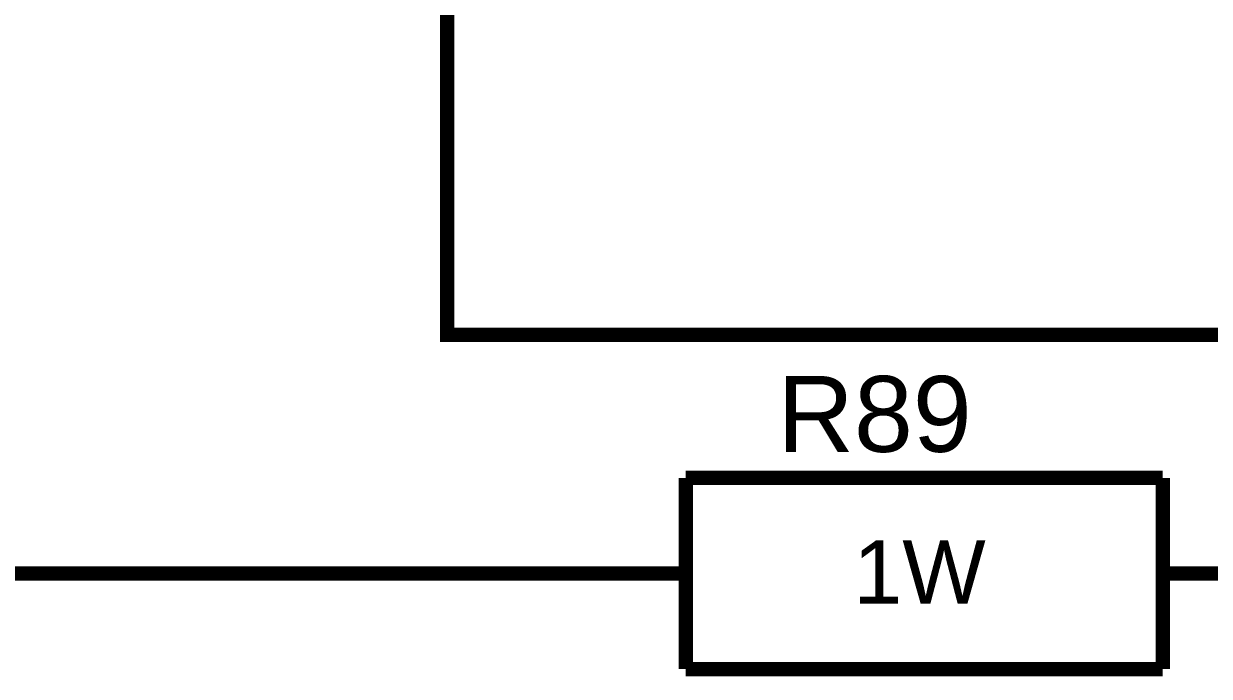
# Model space of a CAD drawing. Header units: millimetres. Extents: x -2024 to 917, y -725 to 13.
# Drawn here: x -1552.98 to -1528.13, y -453.82 to -440.14 of the extents above; entities that cross this region are included whole.
import ezdxf

# ---------------------------------------------------------------- set-up
doc = ezdxf.new("R2010")
doc.units = ezdxf.units.MM
doc.styles.get("Standard").update_dxf_attribs({"font": 'arial.ttf'})

msp = doc.modelspace()

# ---------------------------------------------------------------- linework, layer by layer
at = {"color": 7, "const_width": 0.3}
for points in [[(-1609.062, -404.175), (-1596.566, -404.175), (-1596.566, -451.666), (-1541.6, -451.666)], [(-1544.099, -439.164), (-1544.099, -446.665), (-1504.112, -446.665)], [(-1539.101, -449.663), (-1539.101, -453.67)], [(-1539.101, -449.663), (-1529.104, -449.663)], [(-1529.104, -449.663), (-1529.104, -453.67)], [(-1539.101, -451.666), (-1541.6, -451.666)], [(-1529.104, -451.666), (-1526.605, -451.666)], [(-1539.101, -453.67), (-1529.104, -453.67)]]:
    msp.add_lwpolyline(points, dxfattribs=at)

# ---------------------------------------------------------------- texts
at = {"color": 7}
for s, height, p in [('R89', 1.5897, (-1537.181, -449.116)), ('1W', 1.3247, (-1535.592, -452.295))]:
    msp.add_text(s, height=height, dxfattribs=at).set_placement(p)

doc.saveas('drawing.dxf')
